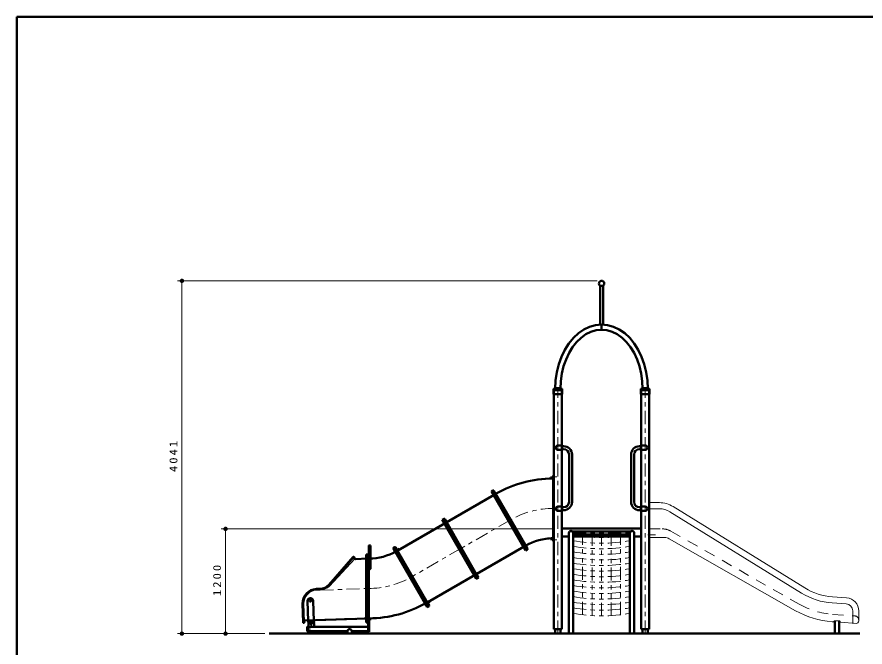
# Model space of a CAD drawing. Units: millimetres on the paper, scale 1:50. Extents: x -365 to 0, y -594 to 257.
# Drawn here: x -365 to -170.7, y -184.3 to -40 of the extents above; entities that cross this region are included whole.
import ezdxf

# ---------------------------------------------------------------- set-up
doc = ezdxf.new("R2010")
doc.units = ezdxf.units.MM
for name, pattern in [('USER1', [4.5, 2.5, -2]), ('USER2', [6, 3, -1, 1, -1]), ('USER3', [8, 3, -1, 1, -1, 1, -1])]:
    doc.linetypes.add(name, pattern=pattern)
doc.layers.add('LY_1', color=7, linetype='Continuous', lineweight=13)
doc.styles.add('ＭＳ ゴシック', font='')
doc.styles.get('ＭＳ ゴシック').set_extended_font_data('MS Gothic')

# ---------------------------------------------------------------- blocks, each defined once
blk = doc.blocks.new('filled_dot')
at = {"color": 0, "linetype": 'Continuous', "lineweight": -2, "const_width": 1.25}
blk.add_lwpolyline([(-0.625, 0, 1), (0.625, 0, 1)], format="xyb", close=True, dxfattribs=at)

msp = doc.modelspace()

# ---------------------------------------------------------------- linework, layer by layer
at = {"layer": 'LY_1', "lineweight": 50}
for p, q in [((-365, -40), (-365, -297)), ((0, -40), (-365, -40)), ((-307.212, -181.257), (-171.907, -181.257))]:
    msp.add_line(p, q, dxfattribs=at)
at = {"layer": 'LY_1'}
for p, q in [((-232.07, -100.445), (-328.212, -100.445)), ((-327.212, -181.257), (-327.212, -100.445)), ((-220.126, -135.657), (-220.126, -159.257)), ((-220.126, -151.257), (-217.83, -151.257)), ((-220.126, -151.257), (-220.126, -159.257)), ((-220.126, -151.457), (-220.126, -159.057)), ((-220.126, -152.657), (-217.83, -152.657)), ((-215.413, -153.343), (-185.241, -171.974)), ((-214.677, -152.151), (-184.506, -170.783)), ((-242.07, -157.257), (-318.212, -157.257)), ((-317.212, -181.257), (-317.212, -157.257)), ((-220.126, -159.257), (-216.578, -159.257)), ((-215.589, -159.518), (-186.612, -176.004)), ((-293.419, -170.347), (-287.613, -164.12)), ((-287.741, -163.744), (-293.338, -170.256)), ((-296.384, -171.329), (-295.508, -171.299)), ((-178.126, -172.837), (-174.917, -173.061)), ((-299.277, -174.432), (-299.133, -178.57)), ((-178.224, -174.234), (-175.015, -174.458)), ((-173.526, -176.054), (-173.526, -178.676)), ((-172.126, -176.054), (-172.126, -178.317)), ((-178.245, -178.533), (-177.933, -178.555)), ((-177.726, -178.357), (-176.526, -178.357)), ((-176.426, -178.457), (-176.426, -178.567)), ((-176.333, -178.667), (-172.768, -178.916)), ((-308.212, -181.257), (-328.212, -181.257)), ((-308.212, -181.257), (-318.212, -181.257))]:
    msp.add_line(p, q, dxfattribs=at)
at = {"layer": 'LY_1', "color": 140, "lineweight": 50}
for p, q in [((-231.41, -101.551), (-231.41, -110.448)), ((-231.41, -101.551), (-230.73, -101.551)), ((-230.73, -101.551), (-230.73, -110.448)), ((-231.07, -110.448), (-231.07, -111.658)), ((-242.07, -125.193), (-242.07, -126.393)), ((-242.07, -125.193), (-240.07, -125.193)), ((-241.97, -125.257), (-241.73, -125.017)), ((-241.97, -180.257), (-241.97, -125.257)), ((-241.97, -125.257), (-240.17, -125.257)), ((-241.97, -125.257), (-240.17, -125.257)), ((-241.97, -125.497), (-240.17, -125.497)), ((-241.73, -125.017), (-240.41, -125.017)), ((-240.41, -125.017), (-240.17, -125.257)), ((-240.17, -180.257), (-240.17, -125.257)), ((-240.07, -125.193), (-240.07, -126.393)), ((-222.07, -125.193), (-222.07, -126.393)), ((-222.07, -125.193), (-220.07, -125.193)), ((-221.97, -125.257), (-221.73, -125.017)), ((-221.97, -180.257), (-221.97, -125.257)), ((-221.97, -125.257), (-220.17, -125.257)), ((-221.97, -125.257), (-220.17, -125.257)), ((-221.97, -125.497), (-220.17, -125.497)), ((-221.73, -125.017), (-220.41, -125.017)), ((-220.41, -125.017), (-220.17, -125.257)), ((-220.17, -180.257), (-220.17, -125.257)), ((-220.07, -125.193), (-220.07, -126.393)), ((-242.07, -126.393), (-240.07, -126.393)), ((-222.07, -126.393), (-220.07, -126.393)), ((-220.126, -135.657), (-220.17, -135.657)), ((-220.126, -159.257), (-220.126, -135.657)), ((-240.08, -138.157), (-241.07, -138.157)), ((-240.08, -139.157), (-241.07, -139.157)), ((-240.08, -138.157), (-240.08, -139.157)), ((-240.08, -138.317), (-239.77, -138.317)), ((-240.08, -138.997), (-239.77, -138.997)), ((-222.06, -138.317), (-222.37, -138.317)), ((-222.06, -138.997), (-222.37, -138.997)), ((-222.06, -138.157), (-222.06, -139.157)), ((-222.06, -138.157), (-221.07, -138.157)), ((-222.06, -139.157), (-221.07, -139.157)), ((-242.014, -140.857), (-241.97, -140.857)), ((-242.014, -164.857), (-242.014, -140.857)), ((-238.51, -140.257), (-238.51, -151.057)), ((-237.83, -140.257), (-237.83, -151.057)), ((-224.31, -140.257), (-224.31, -151.057)), ((-223.63, -140.257), (-223.63, -151.057)), ((-242.154, -145.057), (-242.014, -145.057)), ((-242.154, -145.057), (-242.154, -145.618)), ((-242.154, -160.057), (-242.154, -145.618)), ((-242.014, -145.057), (-242.014, -160.057)), ((-255.642, -149.432), (-266.485, -155.692)), ((-255.88, -148.461), (-256.313, -148.711)), ((-256.313, -148.711), (-248.513, -162.221)), ((-255.764, -148.741), (-255.886, -148.811)), ((-255.886, -148.811), (-255.606, -149.296)), ((-248.264, -161.731), (-255.764, -148.741)), ((-255.743, -148.498), (-255.412, -149.071)), ((-248.043, -161.834), (-255.412, -149.071)), ((-240.08, -152.157), (-241.07, -152.157)), ((-240.08, -153.157), (-241.07, -153.157)), ((-240.08, -153.157), (-240.08, -152.157)), ((-240.08, -152.317), (-239.77, -152.317)), ((-240.08, -152.997), (-239.77, -152.997)), ((-222.06, -152.317), (-222.37, -152.317)), ((-222.06, -152.997), (-222.37, -152.997)), ((-222.06, -152.157), (-221.07, -152.157)), ((-222.06, -153.157), (-222.06, -152.157)), ((-222.06, -153.157), (-221.07, -153.157)), ((-267.138, -154.961), (-267.571, -155.211)), ((-259.771, -168.721), (-267.571, -155.211)), ((-267.023, -155.241), (-267.144, -155.311)), ((-267.144, -155.311), (-266.864, -155.796)), ((-259.523, -168.231), (-267.023, -155.241)), ((-267.002, -154.998), (-266.622, -155.656)), ((-266.901, -155.932), (-277.743, -162.192)), ((-259.682, -167.676), (-266.622, -155.656)), ((-240.17, -157.192), (-221.97, -157.192)), ((-240.17, -158.992), (-238.556, -158.992)), ((-238.556, -181.257), (-238.556, -158.213)), ((-237.723, -157.873), (-224.418, -157.873)), ((-237.584, -181.257), (-237.584, -158.213)), ((-237.584, -158.553), (-224.556, -158.553)), ((-237.584, -158.992), (-224.556, -158.992)), ((-224.556, -181.257), (-224.556, -158.213)), ((-223.584, -181.257), (-223.584, -158.213)), ((-223.584, -158.992), (-221.97, -158.992)), ((-220.126, -159.257), (-220.17, -159.257)), ((-284.391, -166.393), (-284.391, -161.096)), ((-284.331, -161.036), (-284.071, -161.036)), ((-284.011, -166.393), (-284.011, -161.096)), ((-242.154, -160.057), (-242.014, -160.057)), ((-284.991, -178.716), (-284.991, -163.116)), ((-284.491, -163.116), (-284.991, -163.116)), ((-278.396, -161.461), (-278.829, -161.711)), ((-271.029, -175.221), (-278.829, -161.711)), ((-278.402, -161.811), (-278.281, -161.741)), ((-278.402, -161.811), (-271.183, -174.315)), ((-270.781, -174.731), (-278.281, -161.741)), ((-278.26, -161.498), (-277.88, -162.156)), ((-270.94, -174.176), (-277.88, -162.156)), ((-248.802, -161.28), (-259.645, -167.54)), ((-248.386, -161.801), (-248.666, -161.316)), ((-248.08, -161.971), (-248.513, -162.221)), ((-248.264, -161.731), (-248.386, -161.801)), ((-287.987, -163.692), (-293.582, -170.08)), ((-287.987, -163.692), (-287.887, -163.688)), ((-287.68, -163.881), (-287.676, -163.981)), ((-287.469, -164.174), (-284.768, -164.08)), ((-284.531, -163.416), (-284.671, -163.416)), ((-284.671, -163.416), (-284.671, -163.98)), ((-284.671, -177.856), (-284.671, -163.976)), ((-284.531, -178.416), (-284.531, -163.416)), ((-284.391, -163.216), (-284.391, -177.953)), ((-242.014, -164.857), (-241.97, -164.857)), ((-284.331, -166.453), (-284.071, -166.453)), ((-260.061, -167.78), (-270.903, -174.04)), ((-259.644, -168.301), (-259.924, -167.816)), ((-259.338, -168.471), (-259.771, -168.721)), ((-259.302, -168.334), (-259.682, -167.676)), ((-259.523, -168.231), (-259.644, -168.301)), ((-296.394, -171.03), (-295.519, -170.999)), ((-299.577, -174.443), (-299.428, -178.72)), ((-298.264, -178.419), (-298.427, -173.756)), ((-296.965, -178.374), (-297.128, -173.711)), ((-270.902, -174.801), (-271.183, -174.315)), ((-270.56, -174.834), (-270.94, -174.176)), ((-270.902, -174.801), (-270.781, -174.731)), ((-270.596, -174.971), (-271.029, -175.221)), ((-298.943, -178.263), (-284.775, -177.768)), ((-298.264, -178.419), (-296.965, -178.374)), ((-298.264, -178.419), (-296.965, -178.374)), ((-298.246, -178.942), (-298.264, -178.419)), ((-296.947, -178.897), (-296.965, -178.374)), ((-284.491, -178.716), (-284.991, -178.716)), ((-284.671, -178.416), (-284.671, -177.856)), ((-284.531, -178.416), (-284.671, -178.416)), ((-284.391, -177.856), (-284.271, -177.856)), ((-284.391, -180.516), (-284.391, -177.856)), ((-284.391, -178.616), (-284.391, -177.953)), ((-284.271, -180.866), (-284.271, -177.856)), ((-177.626, -178.357), (-177.626, -181.257)), ((-176.626, -178.357), (-176.626, -181.257)), ((-299.366, -178.778), (-299.326, -178.777)), ((-298.551, -179.79), (-298.551, -180.642)), ((-298.491, -179.73), (-298.391, -179.73)), ((-298.391, -179.73), (-298.391, -180.702)), ((-295.179, -179.73), (-298.391, -179.73)), ((-298.241, -179.22), (-298.241, -179.73)), ((-296.941, -179.22), (-296.941, -179.73)), ((-296.479, -179.73), (-284.511, -179.73)), ((-284.391, -178.816), (-284.511, -178.816)), ((-284.511, -178.816), (-284.511, -180.866)), ((-284.391, -179.016), (-284.391, -180.866)), ((-241.97, -180.257), (-240.17, -180.257)), ((-241.67, -181.257), (-241.67, -180.257)), ((-240.47, -181.257), (-240.47, -180.257)), ((-221.97, -180.257), (-220.17, -180.257)), ((-221.67, -181.257), (-221.67, -180.257)), ((-220.47, -181.257), (-220.47, -180.257)), ((-298.391, -180.702), (-298.491, -180.702)), ((-298.391, -180.702), (-289.277, -180.702)), ((-289.277, -181.257), (-289.277, -180.702)), ((-288.305, -181.257), (-288.305, -180.702)), ((-288.305, -180.702), (-284.511, -180.702)), ((-284.511, -180.866), (-284.391, -180.866)), ((-284.391, -180.866), (-284.271, -180.866))]:
    msp.add_line(p, q, dxfattribs=at)
at = {"layer": 'LY_1', "linetype": 'USER2'}
for p, q in [((-241.07, -181.257), (-241.07, -125.257)), ((-221.07, -181.257), (-221.07, -125.257)), ((-242.733, -145.357), (-241.336, -145.357)), ((-255.967, -149.204), (-255.422, -148.889)), ((-267.225, -155.704), (-266.68, -155.389)), ((-252.014, -155.236), (-263.273, -161.736)), ((-220.478, -158.657), (-218.688, -158.657)), ((-242.733, -159.757), (-241.336, -159.757)), ((-278.753, -162.36), (-277.544, -161.662)), ((-263.273, -161.736), (-274.531, -168.236)), ((-248.767, -161.675), (-248.222, -161.36)), ((-284.938, -163.716), (-283.886, -163.716)), ((-260.025, -168.175), (-259.48, -167.86)), ((-295.508, -171.299), (-284.531, -170.916)), ((-271.553, -174.831), (-270.344, -174.132)), ((-284.938, -178.116), (-283.886, -178.116))]:
    msp.add_line(p, q, dxfattribs=at)
at = {"layer": 'LY_1', "linetype": 'USER1'}
for p, q in [((-255.572, -149.554), (-266.415, -155.814)), ((-255.931, -148.652), (-256.243, -148.832)), ((-248.234, -161.783), (-255.794, -148.689)), ((-248.666, -161.316), (-255.606, -149.296)), ((-267.189, -155.152), (-267.501, -155.332)), ((-259.493, -168.283), (-267.053, -155.189)), ((-266.831, -156.054), (-277.673, -162.314)), ((-259.924, -167.816), (-266.864, -155.796)), ((-220.126, -157.257), (-217.185, -157.257)), ((-215.207, -157.78), (-185.772, -174.526)), ((-248.872, -161.158), (-259.715, -167.418)), ((-278.448, -161.652), (-278.759, -161.832)), ((-270.751, -174.783), (-278.311, -161.689)), ((-248.271, -161.92), (-248.583, -162.1)), ((-287.835, -163.848), (-293.474, -170.2)), ((-288.122, -163.837), (-287.882, -163.828)), ((-287.82, -163.886), (-287.816, -163.986)), ((-287.465, -164.314), (-284.763, -164.22)), ((-284.631, -163.256), (-284.991, -163.256)), ((-284.531, -163.356), (-284.531, -178.476)), ((-260.131, -167.658), (-270.973, -173.918)), ((-259.529, -168.42), (-259.841, -168.6)), ((-296.389, -171.19), (-295.513, -171.159)), ((-299.417, -174.437), (-299.273, -178.575)), ((-270.788, -174.92), (-271.099, -175.1)), ((-299.431, -178.64), (-299.331, -178.637)), ((-298.948, -178.123), (-284.779, -177.628)), ((-298.27, -178.24), (-296.971, -178.194)), ((-284.631, -178.576), (-284.991, -178.576)), ((-178.126, -176.837), (-173.057, -177.192)), ((-298.391, -179.8), (-297.891, -179.8)), ((-298.391, -180.632), (-297.891, -180.632)), ((-297.891, -179.8), (-297.891, -180.632))]:
    msp.add_line(p, q, dxfattribs=at)
at = {"layer": 'LY_1', "linetype": 'USER3'}
for p, q in [((-237.584, -158.213), (-224.556, -158.213)), ((-235.413, -176.938), (-235.413, -158.213)), ((-233.242, -177.122), (-233.242, -158.213)), ((-231.07, -177.183), (-231.07, -158.213)), ((-228.899, -177.122), (-228.899, -158.213)), ((-226.728, -176.938), (-226.728, -158.213))]:
    msp.add_line(p, q, dxfattribs=at)
at = {"layer": 'LY_1', "color": 140, "lineweight": 50}
for points in [[(-220.465, -125.193), (-220.556, -123.268), (-220.827, -121.376), (-221.273, -119.55), (-221.886, -117.82), (-222.657, -116.216), (-223.572, -114.766), (-224.615, -113.495), (-225.768, -112.423), (-227.012, -111.57), (-228.326, -110.95), (-229.686, -110.574), (-231.07, -110.448), (-232.455, -110.574), (-233.815, -110.95), (-235.129, -111.57), (-236.373, -112.423), (-237.526, -113.495), (-238.569, -114.766), (-239.484, -116.216), (-240.255, -117.82), (-240.868, -119.55), (-241.314, -121.376), (-241.585, -123.268), (-241.675, -125.193)], [(-221.675, -125.193), (-221.756, -123.426), (-221.996, -121.689), (-222.391, -120.013), (-222.934, -118.425), (-223.617, -116.953), (-224.427, -115.622), (-225.351, -114.455), (-226.373, -113.471), (-227.475, -112.688), (-228.639, -112.119), (-229.844, -111.773), (-231.07, -111.658), (-232.297, -111.773), (-233.502, -112.119), (-234.666, -112.688), (-235.768, -113.471), (-236.79, -114.455), (-237.714, -115.622), (-238.524, -116.953), (-239.207, -118.425), (-239.75, -120.013), (-240.145, -121.689), (-240.385, -123.426), (-240.465, -125.193)], [(-297.128, -173.711), (-297.136, -173.635), (-297.155, -173.561), (-297.185, -173.489), (-297.225, -173.422), (-297.274, -173.36), (-297.333, -173.305), (-297.398, -173.257), (-297.47, -173.217), (-297.548, -173.186), (-297.629, -173.164), (-297.713, -173.152), (-297.798, -173.15), (-297.882, -173.158), (-297.965, -173.176), (-298.045, -173.203), (-298.12, -173.24), (-298.189, -173.285), (-298.251, -173.337), (-298.305, -173.396), (-298.35, -173.461), (-298.385, -173.531), (-298.41, -173.604), (-298.424, -173.68), (-298.427, -173.756)], [(-297.126, -173.757), (-297.134, -173.681), (-297.154, -173.607), (-297.183, -173.536), (-297.223, -173.469), (-297.273, -173.407), (-297.331, -173.352), (-297.397, -173.304), (-297.469, -173.264), (-297.546, -173.233), (-297.627, -173.211), (-297.711, -173.199), (-297.796, -173.197), (-297.881, -173.205), (-297.964, -173.223), (-298.043, -173.25), (-298.118, -173.286), (-298.187, -173.331), (-298.25, -173.384), (-298.304, -173.443), (-298.349, -173.508), (-298.384, -173.578), (-298.409, -173.651), (-298.423, -173.726), (-298.425, -173.803)]]:
    msp.add_lwpolyline(points, dxfattribs=at)
msp.add_lwpolyline([(-297.626, -173.775), (-297.627, -173.762), (-297.629, -173.75), (-297.632, -173.738), (-297.637, -173.727), (-297.642, -173.716), (-297.648, -173.705), (-297.656, -173.695), (-297.664, -173.685), (-297.673, -173.677), (-297.683, -173.669), (-297.694, -173.662), (-297.705, -173.655), (-297.717, -173.65), (-297.729, -173.646), (-297.742, -173.643), (-297.755, -173.64), (-297.768, -173.639), (-297.781, -173.639), (-297.794, -173.64), (-297.807, -173.642), (-297.819, -173.645), (-297.832, -173.649), (-297.844, -173.655), (-297.855, -173.661), (-297.866, -173.668), (-297.876, -173.675), (-297.885, -173.684), (-297.894, -173.693), (-297.901, -173.703), (-297.908, -173.714), (-297.914, -173.725), (-297.918, -173.737), (-297.922, -173.749), (-297.924, -173.761), (-297.926, -173.773), (-297.926, -173.785), (-297.925, -173.797), (-297.923, -173.81), (-297.919, -173.821), (-297.915, -173.833), (-297.91, -173.844), (-297.903, -173.855), (-297.896, -173.865), (-297.887, -173.875), (-297.878, -173.883), (-297.868, -173.891), (-297.858, -173.898), (-297.847, -173.905), (-297.835, -173.91), (-297.822, -173.914), (-297.81, -173.917), (-297.797, -173.92), (-297.784, -173.921), (-297.771, -173.921), (-297.758, -173.92), (-297.745, -173.918), (-297.732, -173.915), (-297.72, -173.911), (-297.708, -173.905), (-297.697, -173.899), (-297.686, -173.892), (-297.676, -173.885), (-297.666, -173.876), (-297.658, -173.867), (-297.65, -173.856), (-297.644, -173.846), (-297.638, -173.835), (-297.633, -173.823), (-297.63, -173.811), (-297.627, -173.799), (-297.626, -173.787)], close=True, dxfattribs=at)
msp.add_circle((-297.591, -179.07), 0.15, dxfattribs=at)
for centre, radius, start, end in [((-231.07, -101.05), 0.605, 304.19267, 235.80733), ((-241.07, -138.657), 0.5, 90, 270), ((-239.77, -140.257), 1.94, 0, 90), ((-239.77, -140.257), 1.26, 0, 90), ((-222.37, -140.257), 1.94, 90, 180), ((-222.37, -140.257), 1.26, 90, 180), ((-221.07, -138.657), 0.5, 270, 90), ((-242.014, -172.557), 26.84, 90.51044, 119.48956), ((-242.254, -145.618), 0.1, 270.51044, 0), ((-255.83, -148.548), 0.1, 30, 120), ((-255.692, -149.346), 0.1, 300, 30), ((-255.239, -148.971), 0.2, 210, 299.27955), ((-255.276, -149.107), 0.1, 210, 299.48956), ((-239.77, -151.057), 1.94, 270, 0), ((-239.77, -151.057), 1.26, 270, 0), ((-222.37, -151.057), 1.94, 180, 270), ((-222.37, -151.057), 1.26, 180, 270), ((-241.07, -152.657), 0.5, 90, 270), ((-221.07, -152.657), 0.5, 270, 90), ((-267.088, -155.048), 0.1, 30, 120), ((-266.951, -155.846), 0.1, 300, 30), ((-266.535, -155.606), 0.1, 210, 300), ((-238.07, -158.213), 0.486, 0, 180), ((-224.07, -158.213), 0.486, 0, 180), ((-284.331, -161.096), 0.06, 90, 180), ((-284.071, -161.096), 0.06, 0, 90), ((-248.752, -161.366), 0.1, 30, 120), ((-248.335, -161.128), 0.1, 118.94703, 210), ((-248.198, -161.167), 0.2, 118.4967, 210), ((-242.014, -172.557), 13.16, 91.05297, 118.94703), ((-242.254, -159.499), 0.1, 0, 91.05297), ((-284.491, -163.216), 0.1, 0, 90), ((-284.531, -150.916), 13.16, 271.05297, 298.94703), ((-278.346, -161.548), 0.1, 30, 120), ((-278.21, -162.344), 0.1, 298.94703, 30), ((-277.793, -162.106), 0.1, 210, 300), ((-248.13, -161.884), 0.1, 300, 30), ((-287.88, -163.888), 0.2, 2, 92), ((-287.476, -163.974), 0.2, 182, 272), ((-284.771, -163.98), 0.1, 272, 0), ((-284.191, -163.871), 0.2, 180, 271.5033), ((-284.291, -163.973), 0.1, 180, 271.05297), ((-284.331, -166.393), 0.06, 180, 270), ((-284.071, -166.393), 0.06, 270, 0), ((-260.011, -167.866), 0.1, 30, 120), ((-259.595, -167.626), 0.1, 120, 210), ((-259.388, -168.384), 0.1, 300, 30), ((-295.613, -168.301), 2.7, 272, 318.78403), ((-296.279, -174.328), 3.3, 92, 182), ((-284.531, -150.916), 26.84, 270.51044, 299.48956), ((-271.269, -174.365), 0.1, 30, 119.48956), ((-270.853, -174.126), 0.1, 120, 210), ((-270.646, -174.884), 0.1, 300, 30), ((-299.368, -178.718), 0.06, 182, 272), ((-299.333, -178.577), 0.2, 272, 2), ((-298.936, -178.463), 0.2, 92, 182), ((-297.591, -179.22), 0.65, 0, 180), ((-284.771, -177.868), 0.1, 0, 92), ((-284.491, -178.616), 0.1, 270, 0), ((-284.191, -177.953), 0.2, 90.72045, 180), ((-284.291, -177.854), 0.1, 90.51044, 180), ((-298.491, -179.79), 0.06, 90, 180), ((-298.491, -180.642), 0.06, 180, 270), ((-297.596, -178.92), 0.65, 182, 194.34029), ((-297.596, -178.92), 0.65, 347.65971, 2), ((-288.791, -180.702), 0.486, 0, 180)]:
    msp.add_arc(centre, radius, start, end, dxfattribs=at)
at = {"layer": 'LY_1', "linetype": 'USER1'}
for centre, radius, start, end in [((-242.254, -145.618), 0.24, 270.51044, 0), ((-242.014, -172.557), 26.7, 90.51044, 119.48956), ((-255.881, -148.739), 0.1, 30, 120), ((-255.692, -149.346), 0.24, 300, 30), ((-255.239, -148.971), 0.34, 210, 299.27955), ((-255.276, -149.107), 0.24, 210, 299.48956), ((-267.139, -155.239), 0.1, 30, 120), ((-266.951, -155.846), 0.24, 300, 30), ((-266.535, -155.606), 0.24, 210, 300), ((-217.185, -161.257), 4, 60.36339, 90), ((-242.014, -172.557), 13.3, 90.98448, 118.94703), ((-242.254, -159.499), 0.24, 0, 91.05297), ((-248.752, -161.366), 0.24, 30, 120), ((-248.335, -161.128), 0.24, 118.94703, 210), ((-248.198, -161.167), 0.34, 118.4967, 210), ((-284.531, -150.916), 13.3, 271.05297, 299.01552), ((-278.398, -161.739), 0.1, 30, 120), ((-278.21, -162.344), 0.24, 298.94703, 30), ((-277.793, -162.106), 0.24, 210, 300), ((-248.321, -161.833), 0.1, 300, 30), ((-287.88, -163.888), 0.06, 2, 92), ((-287.476, -163.974), 0.34, 182, 272), ((-284.771, -163.98), 0.24, 272, 0), ((-284.631, -163.356), 0.1, 0, 90), ((-284.191, -163.871), 0.34, 180, 271.5033), ((-284.291, -163.973), 0.24, 180, 271.05297), ((-260.011, -167.866), 0.24, 30, 120), ((-259.595, -167.626), 0.24, 120, 210), ((-259.579, -168.333), 0.1, 300, 30), ((-295.613, -168.301), 2.86, 272, 318.39821), ((-296.279, -174.328), 3.14, 92, 182), ((-284.531, -150.916), 26.7, 270.51044, 299.48956), ((-271.269, -174.365), 0.24, 30, 119.48956), ((-270.853, -174.126), 0.24, 120, 210), ((-270.838, -174.833), 0.1, 300, 30), ((-176.871, -158.881), 18, 240.36339, 266), ((-299.333, -178.577), 0.06, 272, 2), ((-298.936, -178.463), 0.34, 92, 182), ((-284.771, -177.868), 0.24, 0, 92), ((-284.631, -178.476), 0.1, 270, 0), ((-284.191, -177.953), 0.34, 90.72045, 180), ((-284.291, -177.854), 0.24, 90.51044, 180), ((-173.126, -178.189), 1, 0, 86)]:
    msp.add_arc(centre, radius, start, end, dxfattribs=at)
at = {"layer": 'LY_1'}
for centre, radius, start, end in [((-217.83, -157.257), 6, 58.30394, 90), ((-217.83, -157.257), 4.6, 58.30394, 90), ((-216.578, -161.257), 2, 60.36339, 90), ((-295.613, -168.301), 3, 272, 317), ((-177.15, -158.871), 14, 238.30394, 266), ((-296.279, -174.328), 3, 92, 182), ((-177.15, -158.871), 15.4, 238.30394, 266), ((-175.126, -176.054), 1.6, 0, 86), ((-175.126, -176.054), 3, 0, 86), ((-176.871, -158.881), 19.7, 240.36339, 266), ((-177.926, -178.455), 0.1, 266, 359.52215), ((-177.726, -178.457), 0.1, 90, 179.52215), ((-176.526, -178.457), 0.1, 0, 90), ((-176.326, -178.567), 0.1, 180, 266), ((-173.326, -178.676), 0.2, 180, 266), ((-172.726, -178.317), 0.6, 266, 0)]:
    msp.add_arc(centre, radius, start, end, dxfattribs=at)
at = {"layer": 'LY_1', "linetype": 'USER2'}
for centre, start, end in [((-242.014, -172.557), 90, 120), ((-284.531, -150.916), 270, 300)]:
    msp.add_arc(centre, 20, start, end, dxfattribs=at)
at = {"layer": 'LY_1', "linetype": 'USER3'}
for centre in [(-231.07, -120.687), (-231.07, -121.967), (-231.07, -123.248), (-231.07, -124.528), (-231.07, -125.809), (-231.07, -127.09), (-231.07, -128.37), (-231.07, -129.651), (-231.07, -130.932), (-231.07, -132.212), (-231.07, -133.493), (-231.07, -134.773), (-231.07, -136.054), (-231.07, -137.335), (-231.07, -138.615)]:
    msp.add_arc(centre, 38.568, 260.27639, 279.72361, dxfattribs=at)

# ---------------------------------------------------------------- block references
at = {"layer": 'LY_1', "xscale": 0.4, "yscale": 0.4}
for p, rotation in [((-327.212, -100.445), 270), ((-317.212, -157.257), 270), ((-327.212, -181.257), 90), ((-317.212, -181.257), 90)]:
    msp.add_blockref('filled_dot', p, dxfattribs=dict(at, rotation=rotation))

# ---------------------------------------------------------------- texts
at = {"layer": 'LY_1', "char_height": 1.833, "attachment_point": 8, "rotation": 90, "style": 'ＭＳ ゴシック'}
for s, insert in [('\\T1.33;\\W1.15;4041', (-328.212, -140.428)), ('\\T1.33;\\W1.15;1200', (-318.212, -168.836))]:
    msp.add_mtext(s, dxfattribs=dict(at, insert=insert))

doc.saveas('drawing.dxf')
